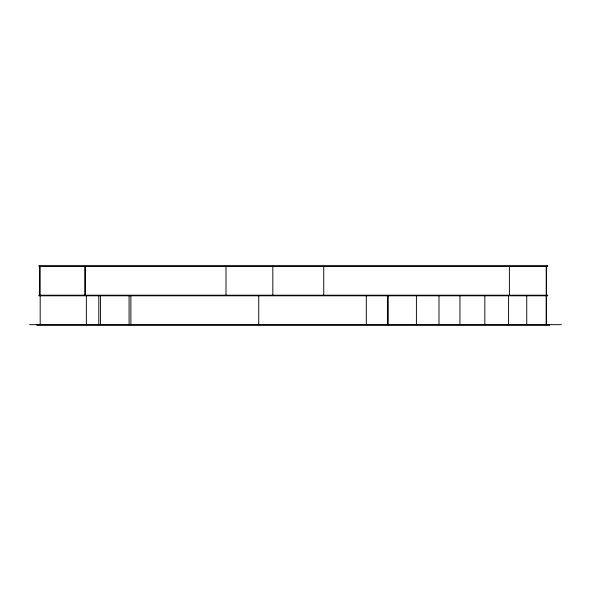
<?xml version="1.0" encoding="UTF-8"?>
<svg xmlns="http://www.w3.org/2000/svg" width="591" height="591" viewBox="0 0 591 591"><rect width="100%" height="100%" fill="white"/><g stroke="black" fill="none" stroke-linecap="round" stroke-linejoin="round"><path stroke-width="0.89" d="M40.025 295.204L40.025 266.327M86.36 324.673L86.36 295.796M129.089 324.673L129.089 295.796M258.747 324.673L258.747 295.796M388.243 324.673L388.243 295.796M438.995 324.673L438.995 295.796M508.57 324.673L508.57 295.796M29.55 324.673L561.45 324.673M549.66 324.673L549.66 325.264L36.915 325.264L36.915 324.673M546.549 266.327L546.549 295.204M546.387 295.796L546.387 324.673M546.224 266.327L546.224 295.204M546.224 295.796L546.224 324.673M526.744 295.796L526.744 324.673M509.39 266.327L509.39 295.204M484.834 295.796L484.834 324.673M459.946 295.796L459.946 324.673M416.404 295.796L416.404 324.673M387.423 295.796L387.423 324.673M366.302 295.796L366.302 324.673M323.742 266.327L323.742 295.204M272.828 266.327L272.828 295.204M226.006 266.327L226.006 295.204M130.884 295.796L130.884 324.673M100.44 295.796L100.44 324.673M98.8 295.796L98.8 324.673M85.54 266.327L85.54 295.204M84.72 266.327L84.72 295.204M40.188 295.796L40.188 324.673M39.7 266.327L39.7 295.204M547.702 265.736L38.88 265.736L38.88 266.327L547.702 266.327L547.702 265.736M547.702 295.204L38.88 295.204L38.88 295.796L547.702 295.796L547.702 295.204"/></g></svg>
